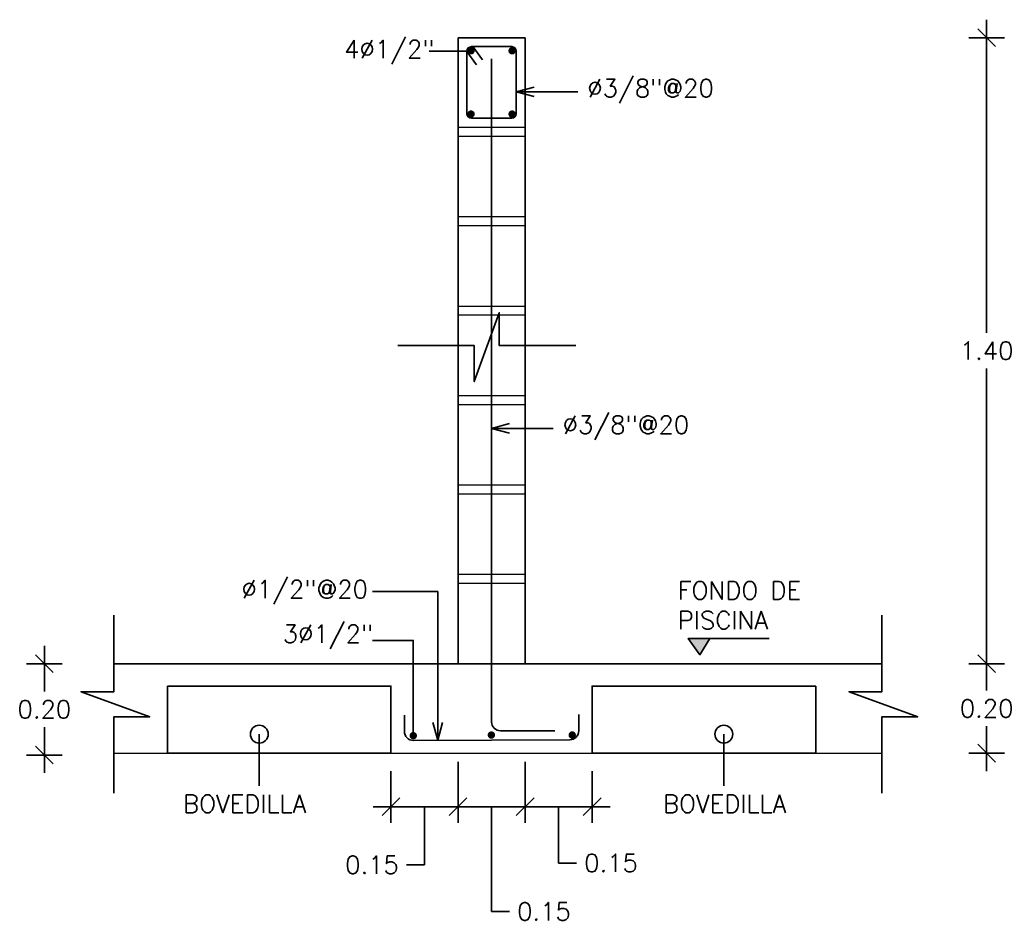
# Model space of a CAD drawing. Header units: metres. Extents: x -44 to 358, y -286 to 66.
# Drawn here: x 22.765 to 24.983, y 5.517 to 7.537 of the extents above; entities that cross this region are included whole.
import ezdxf

# ---------------------------------------------------------------- set-up
doc = ezdxf.new("R2010")
doc.units = ezdxf.units.M
doc.header["$LTSCALE"] = 0.3
doc.header["$PDMODE"] = 3
doc.linetypes.add('CONTINU', pattern=[0])
doc.linetypes.add('HIDDEN', pattern=[9.525, 6.35, -3.175])
for name, color, linetype in [('ACERO', 5, 'Continuous'), ('DETALLE', 3, 'Continuous'), ('DIMTEXTO', 4, 'Continuous'), ('HATCH MUROS', 8, 'Continuous'), ('proyecciones', 8, 'HIDDEN'), ('SECCION', 1, 'Continuous')]:
    doc.layers.add(name, color=color, linetype=linetype)
doc.layers.add('BOVEDILLA', color=8, linetype='Continuous', lineweight=5)
doc.layers.add('VIGAS', color=1, linetype='HIDDEN', lineweight=15)
doc.styles.add('SMPLEX', font='simplex.shx')
doc.dimstyles.new('D-20', dxfattribs={"dimscale": 0.2, "dimtxt": 0.2, "dimasz": 0.2, "dimexe": 0.18, "dimexo": 0.2, "dimgap": 0.1, "dimtad": 0, "dimtih": 1, "dimtoh": 1, "dimzin": 0, "dimdsep": 46, "dimtxsty": 'SMPLEX', "dimblk": 'OBLIQUE', "dimcen": 0.09, "dimdle": 0.2, "dimclrd": 4, "dimclre": 4, "dimclrt": 4, "dimadec": 0, "dimazin": 0, "dimtfac": 1, "dimtofl": 0, "dimtmove": 0, "dimatfit": 3, "dimldrblk": 'OPEN30', "dimfxl": 0.5, "dimfxlon": 1, "dimtolj": 1, "dimtzin": 0, "dimarcsym": 0})
doc.dimstyles.new('DIM-20', dxfattribs={"dimscale": 0.2, "dimtxt": 0.2, "dimasz": 0.2, "dimexe": 0.2, "dimexo": 0.2, "dimgap": 0.1, "dimtad": 0, "dimtih": 1, "dimtoh": 1, "dimzin": 0, "dimdsep": 46, "dimtxsty": 'SMPLEX', "dimblk1": 'OBLIQUE', "dimblk2": 'OBLIQUE', "dimsah": 1, "dimcen": 0.2, "dimdle": 0.2, "dimclrd": 4, "dimclre": 4, "dimclrt": 4, "dimadec": 0, "dimazin": 0, "dimtfac": 1, "dimtmove": 1, "dimatfit": 3, "dimldrblk": 'OPEN30', "dimfxl": 0.2, "dimfxlon": 1, "dimtolj": 1, "dimtzin": 0, "dimarcsym": 0})

# ---------------------------------------------------------------- blocks, each defined once
blk = doc.blocks.new('_OBLIQUE')
at = {"color": 0, "linetype": 'ByBlock'}
blk.add_line((-0.5, -0.5), (0.5, 0.5), dxfattribs=at)
blk = doc.blocks.new('*D132')
at = {"layer": 'DEFPOINTS', "color": 0, "transparency": 16777216}
for p in [(22.8201, 6.097), (22.9756, 6.097), (22.9756, 5.8928)]:
    blk.add_point(p, dxfattribs=at)
at = {"layer": 'HATCH MUROS', "color": 4, "lineweight": -2, "transparency": 16777216}
for p, q in [((22.8201, 6.137), (22.8201, 6.0349)), ((22.8601, 6.097), (22.7801, 6.097)), ((22.8201, 5.8528), (22.8201, 5.9549)), ((22.8601, 5.8928), (22.7801, 5.8928))]:
    blk.add_line(p, q, dxfattribs=at)
at = {"layer": 'HATCH MUROS', "color": 4, "lineweight": -2, "transparency": 16777216, "xscale": 0.04000000000000001, "yscale": 0.04000000000000001, "zscale": 0.04000000000000001}
for p, rotation in [((22.8201, 6.097), 90), ((22.8201, 5.8928), 270)]:
    blk.add_blockref('_OBLIQUE', p, dxfattribs=dict(at, rotation=rotation))
at = {"layer": 'HATCH MUROS', "color": 4, "transparency": 16777216, "insert": (22.8201, 5.9949), "char_height": 0.04, "attachment_point": 5, "style": 'SMPLEX'}
blk.add_mtext('\\A1;0.20', dxfattribs=at)
blk = doc.blocks.new('_Open30')
at = {"color": 0, "lineweight": -2}
for p, q in [((-1, 0.268), (0, 0)), ((0, 0), (-1, -0.268)), ((0, 0), (-1, 0))]:
    blk.add_line(p, q, dxfattribs=at)
blk = doc.blocks.new('*D133')
at = {"layer": 'DEFPOINTS', "color": 0, "transparency": 16777216}
for p in [(24.6933, 6.097), (24.9277, 6.097), (24.6933, 5.897)]:
    blk.add_point(p, dxfattribs=at)
at = {"layer": 'HATCH MUROS', "color": 4, "lineweight": -2, "transparency": 16777216}
for p, q in [((24.9277, 6.137), (24.9277, 6.037)), ((24.8877, 6.097), (24.9677, 6.097)), ((24.9277, 5.857), (24.9277, 5.957)), ((24.8877, 5.897), (24.9677, 5.897))]:
    blk.add_line(p, q, dxfattribs=at)
at = {"layer": 'HATCH MUROS', "color": 4, "lineweight": -2, "transparency": 16777216, "xscale": 0.04000000000000001, "yscale": 0.04000000000000001, "zscale": 0.04000000000000001}
for p, rotation in [((24.9277, 6.097), 90), ((24.9277, 5.897), 270)]:
    blk.add_blockref('_OBLIQUE', p, dxfattribs=dict(at, rotation=rotation))
at = {"layer": 'HATCH MUROS', "color": 4, "transparency": 16777216, "insert": (24.9277, 5.997), "char_height": 0.04, "attachment_point": 5, "style": 'SMPLEX'}
blk.add_mtext('\\A1;0.20', dxfattribs=at)
blk = doc.blocks.new('*D134')
at = {"layer": 'DEFPOINTS', "color": 0, "transparency": 16777216}
for p in [(23.7453, 6.097), (23.5953, 5.897), (23.5953, 5.7773)]:
    blk.add_point(p, dxfattribs=at)
at = {"layer": 'DIMTEXTO', "color": 4, "lineweight": -2, "transparency": 16777216}
for p, q in [((23.7453, 5.8773), (23.7453, 5.7413)), ((23.5953, 5.857), (23.5953, 5.7413)), ((23.7853, 5.7773), (23.5553, 5.7773)), ((23.6703, 5.7773), (23.67, 5.6473)), ((23.67, 5.6473), (23.63, 5.6473))]:
    blk.add_line(p, q, dxfattribs=at)
at = {"layer": 'DIMTEXTO', "color": 4, "lineweight": -2, "transparency": 16777216, "xscale": 0.04000000000000001, "yscale": 0.04000000000000001, "zscale": 0.04000000000000001, "rotation": 180}
blk.add_blockref('_OBLIQUE', (23.5953, 5.7773), dxfattribs=at)
at = {"layer": 'DIMTEXTO', "color": 4, "lineweight": -2, "transparency": 16777216, "xscale": 0.04000000000000001, "yscale": 0.04000000000000001, "zscale": 0.04000000000000001}
blk.add_blockref('_OBLIQUE', (23.7453, 5.7773), dxfattribs=at)
at = {"layer": 'DIMTEXTO', "color": 4, "transparency": 16777216, "insert": (23.5529, 5.6473), "char_height": 0.04, "attachment_point": 5, "style": 'SMPLEX'}
blk.add_mtext('\\A1;0.15', dxfattribs=at)
blk = doc.blocks.new('*U72')
at = {"layer": 'VIGAS', "color": 8, "linetype": 'ByBlock', "ltscale": 0.01}
for p, q in [((-0.075, 0.01), (0.075, 0.01)), ((-0.075, -0.01), (0.075, -0.01))]:
    blk.add_line(p, q, dxfattribs=at)
blk = doc.blocks.new('*U73')
at = {"layer": 'BOVEDILLA', "color": 0, "linetype": 'ByBlock', "lineweight": -2}
for p in [(0, 1), (0, 0.8), (0, 0.6), (0, 0.4), (0, 0.2), (0, 0)]:
    blk.add_blockref('*U72', p, dxfattribs=at)
blk = doc.blocks.new('*D135')
at = {"layer": 'DEFPOINTS', "color": 0, "transparency": 16777216}
for p in [(24.6933, 7.497), (24.9277, 7.497), (24.6933, 6.097)]:
    blk.add_point(p, dxfattribs=at)
at = {"layer": 'DIMTEXTO', "color": 4, "lineweight": -2, "transparency": 16777216}
for p, q in [((24.9277, 7.537), (24.9277, 6.837)), ((24.8877, 7.497), (24.9677, 7.497)), ((24.9277, 6.057), (24.9277, 6.757)), ((24.8877, 6.097), (24.9677, 6.097))]:
    blk.add_line(p, q, dxfattribs=at)
at = {"layer": 'DIMTEXTO', "color": 4, "lineweight": -2, "transparency": 16777216, "xscale": 0.04000000000000001, "yscale": 0.04000000000000001, "zscale": 0.04000000000000001}
for p, rotation in [((24.9277, 7.497), 90), ((24.9277, 6.097), 270)]:
    blk.add_blockref('_OBLIQUE', p, dxfattribs=dict(at, rotation=rotation))
at = {"layer": 'DIMTEXTO', "color": 4, "transparency": 16777216, "insert": (24.9277, 6.797), "char_height": 0.04, "attachment_point": 5, "style": 'SMPLEX'}
blk.add_mtext('\\A1;1.40', dxfattribs=at)
blk = doc.blocks.new('*D514')
at = {"layer": 'DEFPOINTS', "color": 0, "transparency": 16777216}
for p in [(23.7453, 6.097), (23.8953, 6.097), (23.8953, 5.7773)]:
    blk.add_point(p, dxfattribs=at)
at = {"layer": 'DIMTEXTO', "color": 4, "lineweight": -2, "transparency": 16777216}
for p, q in [((23.7453, 5.8773), (23.7453, 5.7413)), ((23.8953, 5.8773), (23.8953, 5.7413)), ((23.7053, 5.7773), (23.9353, 5.7773)), ((23.8203, 5.7773), (23.8203, 5.543)), ((23.8203, 5.543), (23.8603, 5.543))]:
    blk.add_line(p, q, dxfattribs=at)
at = {"layer": 'DIMTEXTO', "color": 4, "lineweight": -2, "transparency": 16777216, "xscale": 0.04000000000000001, "yscale": 0.04000000000000001, "zscale": 0.04000000000000001, "rotation": 180}
blk.add_blockref('_OBLIQUE', (23.7453, 5.7773), dxfattribs=at)
at = {"layer": 'DIMTEXTO', "color": 4, "lineweight": -2, "transparency": 16777216, "xscale": 0.04000000000000001, "yscale": 0.04000000000000001, "zscale": 0.04000000000000001}
blk.add_blockref('_OBLIQUE', (23.8953, 5.7773), dxfattribs=at)
at = {"layer": 'DIMTEXTO', "color": 4, "transparency": 16777216, "insert": (23.9375, 5.543), "char_height": 0.04, "attachment_point": 5, "style": 'SMPLEX'}
blk.add_mtext('\\A1;0.15', dxfattribs=at)
blk = doc.blocks.new('*D515')
at = {"layer": 'DEFPOINTS', "color": 0, "transparency": 16777216}
for p in [(23.8953, 6.097), (24.0453, 5.897), (24.0453, 5.7773)]:
    blk.add_point(p, dxfattribs=at)
at = {"layer": 'DIMTEXTO', "color": 4, "lineweight": -2, "transparency": 16777216}
for p, q in [((23.8953, 5.8773), (23.8953, 5.7413)), ((24.0453, 5.857), (24.0453, 5.7413)), ((23.8553, 5.7773), (24.0853, 5.7773)), ((23.9703, 5.7773), (23.9703, 5.6513)), ((23.9703, 5.6513), (24.0103, 5.6513))]:
    blk.add_line(p, q, dxfattribs=at)
at = {"layer": 'DIMTEXTO', "color": 4, "lineweight": -2, "transparency": 16777216, "xscale": 0.04000000000000001, "yscale": 0.04000000000000001, "zscale": 0.04000000000000001, "rotation": 180}
blk.add_blockref('_OBLIQUE', (23.8953, 5.7773), dxfattribs=at)
at = {"layer": 'DIMTEXTO', "color": 4, "lineweight": -2, "transparency": 16777216, "xscale": 0.04000000000000001, "yscale": 0.04000000000000001, "zscale": 0.04000000000000001}
blk.add_blockref('_OBLIQUE', (24.0453, 5.7773), dxfattribs=at)
at = {"layer": 'DIMTEXTO', "color": 4, "transparency": 16777216, "insert": (24.0875, 5.6513), "char_height": 0.04, "attachment_point": 5, "style": 'SMPLEX'}
blk.add_mtext('\\A1;0.15', dxfattribs=at)

msp = doc.modelspace()

# ---------------------------------------------------------------- hatches: boundary and pattern name
at = {"layer": 'DIMTEXTO', "linetype": 'Continuous', "ltscale": 0.1}
msp.add_hatch(color=4, dxfattribs=at).paths.add_polyline_path([(24.3086199, 6.1537394), (24.2601531, 6.1537394), (24.2862199, 6.1169798)])

# ---------------------------------------------------------------- linework, layer by layer
at = {"layer": 'ACERO'}
for p, q in [((23.7783166, 7.4769798), (23.7998958, 7.4475083)), ((23.7653326, 7.4658956), (23.7869118, 7.4364241))]:
    msp.add_line(p, q, dxfattribs=at)
msp.add_lwpolyline([(23.7753326, 7.3169798), (23.8653326, 7.3169798, 0.414213562), (23.8753326, 7.3269798), (23.8753326, 7.4669798, 0.414213562), (23.8653326, 7.4769798), (23.7753326, 7.4769798, 0.414213562), (23.7653326, 7.4669798), (23.7653326, 7.3269798, 0.414213562)], format="xyb", close=True, dxfattribs=at)
at = {"layer": 'ACERO', "const_width": 0.00825}
for points in [[(23.7702993, 7.4677566, -1), (23.7785493, 7.4677566, -1)], [(23.8703659, 7.4677566, 1), (23.8621159, 7.4677566, 1)], [(23.7702993, 7.3262029, 1), (23.7785493, 7.3262029, 1)], [(23.8703659, 7.3262029, -1), (23.8621159, 7.3262029, -1)], [(23.6411147, 5.9360732, -1), (23.6493647, 5.9360732, -1)], [(23.8157525, 5.9375258, -1), (23.8240025, 5.9375258, -1)], [(24.0048077, 5.9375258, 1), (23.9965577, 5.9375258, 1)]]:
    msp.add_lwpolyline(points, format="xyb", close=True, dxfattribs=at)
at = {"layer": 'ACERO'}
for points in [[(23.8203326, 7.4499624), (23.8203326, 5.9669798, 0.414213562), (23.8403326, 5.9469798), (23.9615087, 5.9469798)], [(23.6253326, 5.9820891), (23.6253326, 5.9455272, 0.414213562), (23.6453326, 5.9255272), (23.9953326, 5.9269798, 0.414213562), (24.0153326, 5.9469798), (24.0153326, 5.9835416)]]:
    msp.add_lwpolyline(points, format="xyb", dxfattribs=at)
at = {"layer": 'DETALLE', "color": 3}
for points in [[(23.6107516, 6.8084625), (23.7817875, 6.8084625), (23.7817875, 6.7280515), (23.8376439, 6.881882), (23.8376439, 6.8084625), (24.0086798, 6.8084625)], [(22.9755677, 5.8072996), (22.9755677, 5.9783355), (23.0559786, 5.9783355), (22.9021481, 6.0341919), (22.9755677, 6.0341919), (22.9755677, 6.2052278)], [(24.6932836, 5.8072996), (24.6932836, 5.9783355), (24.7736946, 5.9783355), (24.6198641, 6.0341919), (24.6932836, 6.0341919), (24.6932836, 6.2052278)]]:
    msp.add_lwpolyline(points, dxfattribs=at)
at = {"layer": 'DIMTEXTO'}
msp.add_line((23.7753326, 7.4669798), (23.6809042, 7.4669798), dxfattribs=at)
msp.add_lwpolyline([(23.6452397, 5.9360732), (23.6452397, 6.14898), (23.5542184, 6.14898)], dxfattribs=at)
at = {"layer": 'DIMTEXTO', "color": 4, "linetype": 'Continuous', "ltscale": 0.1}
msp.add_lwpolyline([(24.4415254, 6.1537394), (24.2601531, 6.1537394), (24.2862199, 6.1169798), (24.3086199, 6.1537394)], dxfattribs=at)
at = {"layer": 'proyecciones', "linetype": 'Continuous', "ltscale": 0.02}
for points in [[(23.0953326, 6.0469798), (23.5953326, 6.0469798), (23.5953326, 5.8969798), (23.0953326, 5.8969798)], [(24.5453326, 6.0469798), (24.0453326, 6.0469798), (24.0453326, 5.8969798), (24.5453326, 5.8969798)]]:
    msp.add_lwpolyline(points, close=True, dxfattribs=at)
at = {"layer": 'SECCION', "color": 1, "linetype": 'CONTINU', "ltscale": 0.025}
for p, q in [((23.7453326, 7.4969798), (23.8953326, 7.4969798)), ((23.7453326, 7.4969798), (23.7453326, 6.0969798)), ((23.8953326, 7.4969798), (23.8953326, 6.0969798)), ((22.9755677, 6.0969798), (23.8953326, 6.0969798)), ((23.8953326, 6.0969798), (24.6932836, 6.0969798))]:
    msp.add_line(p, q, dxfattribs=at)
at = {"layer": 'VIGAS', "color": 1, "linetype": 'ByBlock', "ltscale": 0.01}
msp.add_lwpolyline([(22.9755677, 5.8969798), (24.6932836, 5.8969798)], dxfattribs=at)

# ---------------------------------------------------------------- block references
at = {"layer": 'BOVEDILLA'}
msp.add_blockref('*U73', (23.8203326, 6.2869798), dxfattribs=at)

# ---------------------------------------------------------------- texts
at = {"layer": 'DIMTEXTO', "color": 4, "linetype": 'Continuous', "ltscale": 0.1, "char_height": 0.04, "attachment_point": 4, "style": 'SMPLEX'}
for s, insert in [('4%%C1/2"', (23.4906814, 7.464663)), ('%%C3/8"@20', (24.0345449, 7.3773273)), ('%%C3/8"@20', (23.9793971, 6.6246473)), ('%%C1/2"@20', (23.2610055, 6.2568444)), ('FONDO DE\\PPISCINA', (24.2368077, 6.2276266)), ('3%%C1/2"', (23.3533379, 6.1571676)), ('BOVEDILLA', (23.1302178, 5.7837558)), ('BOVEDILLA', (24.2037808, 5.7837558))]:
    msp.add_mtext(s, dxfattribs=dict(at, insert=insert))

# ---------------------------------------------------------------- dimensions: what is measured, and where the dimension line sits
at = {"layer": 'DIMTEXTO'}
for base, p1, p2, angle, dimstyle, picture, middle in [((24.9276773, 7.4969798), (24.6932836, 6.0969798), (24.6932836, 7.4969798), 270, 'DIM-20', '*D135', (24.9276773, 6.7969798)), ((24.0453326, 5.777291), (23.8953326, 6.0969798), (24.0453326, 5.8969798), 180, 'D-20', '*D515', (24.0303326, 5.651291))]:
    dim = msp.add_linear_dim(base=base, p1=p1, p2=p2, angle=angle, dimstyle=dimstyle, override={"dimtmove": 1}, dxfattribs=at)
    dim.commit()
    dim.dimension.update_dxf_attribs({"geometry": picture, "text_midpoint": middle})
for base, p2, picture, middle in [((23.5953326, 5.777291), (23.5953326, 5.8969798), '*D134', (23.6100015, 5.647291)), ((23.8953326, 5.777291), (23.8953326, 6.0969798), '*D514', (23.8803326, 5.5430047))]:
    dim = msp.add_linear_dim(base=base, p1=(23.7453326, 6.0969798), p2=p2, angle=180, dimstyle='D-20', override={"dimtmove": 1}, dxfattribs=at)
    dim.commit()
    dim.dimension.update_dxf_attribs({"geometry": picture, "text_midpoint": middle, "dimtype": 160})
at = {"layer": 'HATCH MUROS'}
for p1, p2, distance, picture, middle in [((22.9755677, 5.8928176), (22.9755677, 6.0969798), 0.1555115, '*D132', (22.8200562, 5.9948987)), ((24.6932836, 5.8969798), (24.6932836, 6.0969798), -0.2343937, '*D133', (24.9276773, 5.9969798))]:
    dim = msp.add_aligned_dim(p1=p1, p2=p2, distance=distance, dimstyle='DIM-20', dxfattribs=at)
    dim.commit()
    dim.dimension.update_dxf_attribs({"geometry": picture, "text_midpoint": middle})

# ---------------------------------------------------------------- leaders
at = {"layer": 'DIMTEXTO', "color": 1}
for points in [[(23.8754805, 7.3759031), (24.0130949, 7.3759031)], [(23.8203326, 6.6232231), (23.9579471, 6.6232231)], [(23.7000564, 5.9257543), (23.7000564, 6.2581675), (23.5542184, 6.2581675)]]:
    msp.add_leader(points, dimstyle='D-20', dxfattribs=at)
at = {"layer": 'DIMTEXTO'}
for points in [[(23.3008031, 5.9394021), (23.3008031, 5.8237566)], [(24.3398622, 5.9394021), (24.3398622, 5.8237566)]]:
    msp.add_leader(points, dimstyle='D-20', override={"dimldrblk": 'DotBlank'}, dxfattribs=at)

doc.saveas('drawing.dxf')
